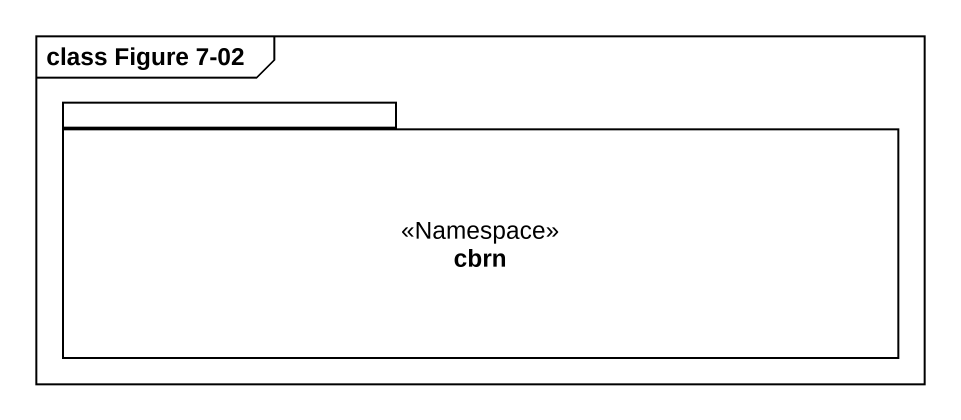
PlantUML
@startuml
mainframe class Figure 7-02
package cbrn <<Namespace>> {
}
@enduml
